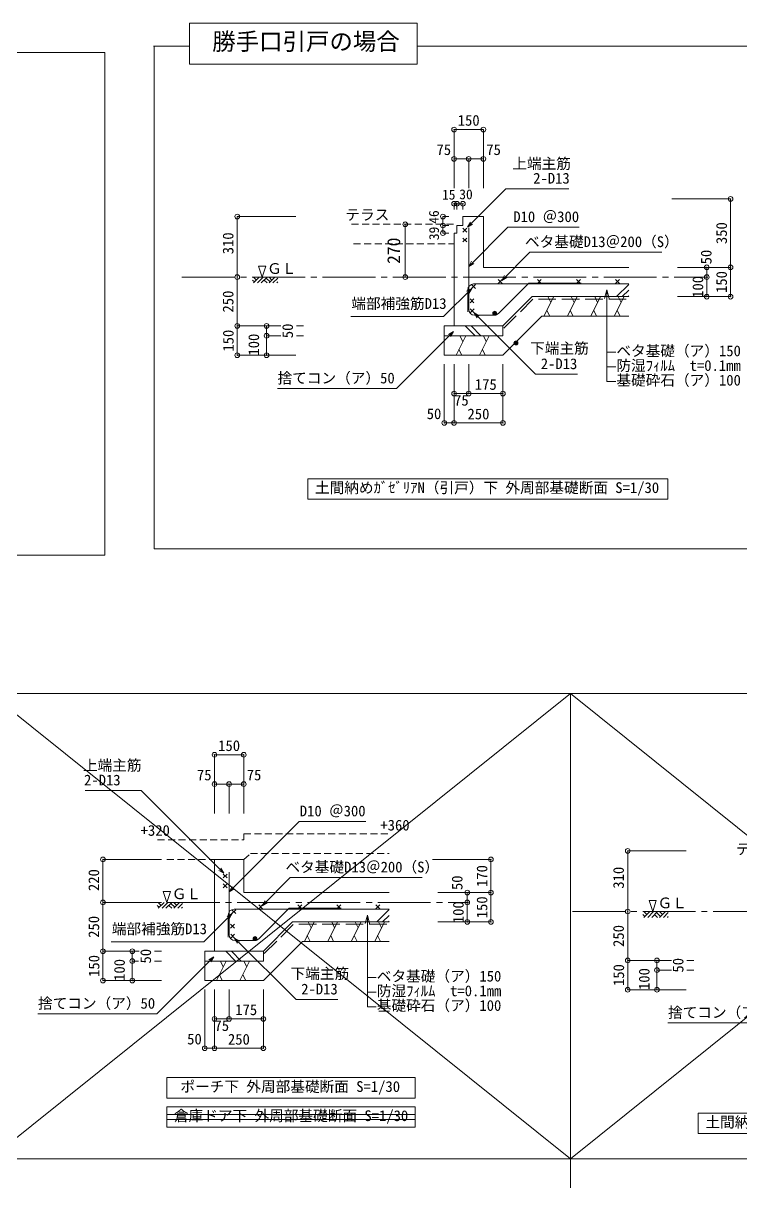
# Model space of a CAD drawing. Units: millimetres at full size, sheet at 1:30. Extents: x -300124 to 10487, y -22209 to 27542.
# Drawn here: x -2801 to 873, y 1642 to 7569 of the extents above; entities that cross this region are included whole.
import ezdxf
from ezdxf.enums import TextEntityAlignment as Align

# ---------------------------------------------------------------- set-up
doc = ezdxf.new("R2010")
doc.units = ezdxf.units.MM
doc.header["$LTSCALE"] = 30
doc.header["$PDMODE"] = 32
doc.header["$PDSIZE"] = 24
for name, pattern in [('CHAIN2', [12, 9, -1, 1, -1]), ('DASHED1', [1.8, 1.2, -0.6]), ('DASHED3', [4, 3, -1])]:
    doc.linetypes.add(name, pattern=pattern)
for name, color, linetype, lineweight in [('0-0_図面枠', 4, 'Continuous', 5), ('0-2_柱', 4, 'Continuous', 5), ('F-F_図面枠（共通）', 4, 'Continuous', 5)]:
    doc.layers.add(name, color=color, linetype=linetype, lineweight=lineweight)
doc.styles.add('ＭＳ ゴシック', font='')
doc.styles.get('ＭＳ ゴシック').set_extended_font_data('MS Gothic')

msp = doc.modelspace()

# ---------------------------------------------------------------- linework, layer by layer
at = {"layer": '0-0_図面枠', "color": 3, "lineweight": 20}
for p, q in [((-1950.31, 7360.06), (-1950.31, 7568.99)), ((-4380.82, 7419.39), (-2382.39, 7419.39)), ((-1950.31, 7451.81), (-2133.15, 7451.81)), ((-2131.16, 4880.07), (-2131.16, 7451.81)), ((-784.37, 7451.81), (1092.74, 7451.81)), ((1092.74, 4880.07), (-2131.16, 4880.07))]:
    msp.add_line(p, q, dxfattribs=at)
at = {"layer": '0-0_図面枠'}
for p, q in [((-595.31, 7025), (-595.31, 6875)), ((-595.31, 7025), (-445.31, 7025)), ((-445.31, 7025), (-445.31, 6875)), ((-595.31, 6875), (-595.31, 6725)), ((-595.31, 6875), (-520.31, 6875)), ((-520.31, 6875), (-520.31, 6725)), ((-520.31, 6875), (-445.31, 6875)), ((-445.31, 6875), (-445.31, 6725)), ((-526.72, 6525.56), (-330.5, 6721.78)), ((-7.84, 6721.78), (-330.5, 6721.78)), ((-595.31, 6645.33), (-580.31, 6645.33)), ((-595.31, 6645.33), (-595.31, 6616.08)), ((-580.31, 6645.33), (-580.31, 6616.08)), ((-580.31, 6645.33), (-550.31, 6645.33)), ((-550.31, 6645.33), (-550.31, 6616.08)), ((819.9, 6670), (519.9, 6670)), ((819.9, 6320), (819.9, 6670)), ((-1705.31, 6580), (-1405.31, 6580)), ((-1705.31, 6270), (-1705.31, 6580)), ((-652.63, 6580), (-652.63, 6534)), ((-652.63, 6580), (-622.91, 6580)), ((-550.31, 6580), (-445.31, 6580)), ((-445.31, 6320), (-445.31, 6580)), ((-845.46, 6540), (-845.46, 6270)), ((-652.63, 6534), (-622.91, 6534)), ((-652.63, 6534), (-652.63, 6495)), ((-580.31, 6495), (-580.31, 6534)), ((-530.31, 6520), (-550.31, 6500)), ((-530.31, 6500), (-550.31, 6520)), ((-520.31, 6105), (-520.31, 6521.52)), ((-320.05, 6525.01), (45.45, 6525.01)), ((-652.63, 6495), (-622.91, 6495)), ((-595.31, 6475), (-595.31, 6495)), ((-595.31, 6020), (-595.31, 6495)), ((-595.31, 6495), (-580.31, 6495)), ((-530.31, 6450), (-550.31, 6470)), ((-530.31, 6470), (-550.31, 6450)), ((-520.31, 6324.75), (-505.31, 6350.73)), ((-351.54, 6252.74), (-207.15, 6397.14)), ((-207.15, 6397.14), (468.54, 6397.14)), ((-1595.97, 6326), (-1558.64, 6326)), ((-1577.3, 6270), (-1595.97, 6326)), ((-1577.3, 6270), (-1558.64, 6326)), ((298.69, 6320), (-445.31, 6320)), ((819.9, 6320), (548.54, 6320)), ((698.54, 6270), (698.54, 6320)), ((819.9, 6170), (819.9, 6320)), ((-1705.31, 6020), (-1705.31, 6270)), ((-1617.3, 6245), (-1627.3, 6255)), ((-1622.3, 6240), (-1592.3, 6270)), ((-1607.3, 6255), (-1622.3, 6270)), ((-1602.3, 6240), (-1572.3, 6270)), ((-1582.3, 6240), (-1552.3, 6270)), ((-1552.3, 6240), (-1567.3, 6255)), ((-1537.3, 6245), (-1557.3, 6265)), ((-1542.3, 6240), (-1512.3, 6270)), ((-1527.3, 6255), (-1542.3, 6270)), ((-1522.3, 6240), (-1497.3, 6265)), ((-1502.3, 6240), (-1497.3, 6245)), ((-486.07, 6212.5), (-506.07, 6232.5)), ((-486.07, 6232.5), (-506.07, 6212.5)), ((-495.12, 6235), (-395.31, 6235)), ((-395.31, 6235), (298.69, 6235)), ((-368.88, 6237.59), (-348.88, 6257.59)), ((-368.88, 6257.59), (-348.88, 6237.59)), ((-351.54, 6252.74), (-336.54, 6278.72)), ((-325.56, 6267.74), (-351.54, 6252.74)), ((-168.88, 6237.59), (-148.88, 6257.59)), ((-168.88, 6257.59), (-148.88, 6237.59)), ((31.12, 6237.59), (51.12, 6257.59)), ((31.12, 6257.59), (51.12, 6237.59)), ((231.12, 6237.59), (251.12, 6257.59)), ((231.12, 6257.59), (251.12, 6237.59)), ((235.76, 6170), (298.69, 6232.93)), ((698.54, 6170), (698.54, 6270)), ((-505.09, 6212.48), (-649.48, 6068.09)), ((-525.12, 6205), (-525.12, 6092.24)), ((-345.31, 6020), (-195.31, 6170)), ((-195.31, 6170), (298.69, 6170)), ((-135.31, 6070), (-85.31, 6170)), ((-100.31, 6140), (-115.31, 6170)), ((-15.31, 6070), (34.69, 6170)), ((19.69, 6140), (4.69, 6170)), ((104.69, 6070), (154.69, 6170)), ((139.69, 6140), (124.69, 6170)), ((187.18, 6204.78), (187.18, 5736.28)), ((224.69, 6070), (274.69, 6170)), ((259.69, 6140), (244.69, 6170)), ((265.46, 6170), (298.69, 6203.23)), ((295.16, 6170), (298.69, 6173.53)), ((819.9, 6170), (548.54, 6170)), ((-493.43, 6138.84), (-513.43, 6158.84)), ((-493.43, 6158.84), (-513.43, 6138.84)), ((-512.44, 6107.17), (-492.44, 6087.17)), ((-512.44, 6087.17), (-492.44, 6107.17)), ((-649.48, 6068.09), (-1123.77, 6068.09)), ((-492.27, 6087.47), (-466.29, 6072.47)), ((-477.27, 6061.49), (-492.27, 6087.47)), ((-492.27, 6087.47), (-177.61, 5772.81)), ((-389.26, 6075), (-490.31, 6075)), ((-145.31, 6070), (298.69, 6070)), ((-105.31, 6070), (-120.31, 6100)), ((14.69, 6070), (-0.31, 6100)), ((134.69, 6070), (119.69, 6100)), ((254.69, 6070), (239.69, 6100)), ((-1705.31, 6020), (-1555.31, 6020)), ((-1705.31, 5870), (-1705.31, 6020)), ((-1555.31, 5970), (-1555.31, 6020)), ((-1555.31, 6020), (-1481.4, 6020)), ((-1401.9, 6020), (-1366.08, 6020)), ((-598.28, 5991.92), (-890.34, 5699.86)), ((-537.97, 6020), (-487.97, 5970)), ((-508.27, 6020), (-458.27, 5970)), ((-345.31, 6020), (-345.31, 5970)), ((-1555.31, 5870), (-1555.31, 5970)), ((-1555.31, 5970), (-1481.4, 5970)), ((-1401.9, 5970), (-1366.08, 5970)), ((-585.31, 5870), (-535.31, 5970)), ((-550.31, 5940), (-565.31, 5970)), ((-465.31, 5870), (-415.31, 5970)), ((-430.31, 5940), (-445.31, 5970)), ((-1705.31, 5870), (-1555.31, 5870)), ((-1555.31, 5870), (-1405.31, 5870)), ((-555.31, 5870), (-570.31, 5900)), ((-435.31, 5870), (-450.31, 5900)), ((187.18, 5886.28), (232.68, 5886.28)), ((-645.31, 5524), (-645.31, 5824)), ((-595.31, 5674), (-595.31, 5824)), ((-520.31, 5674), (-520.31, 5824)), ((-345.31, 5674), (-345.31, 5824)), ((187.18, 5811.28), (232.68, 5811.28)), ((-177.61, 5772.81), (36.12, 5772.81)), ((-890.34, 5699.86), (-1499.01, 5699.86)), ((187.18, 5736.28), (232.68, 5736.28)), ((-595.31, 5524), (-595.31, 5674)), ((-595.31, 5524), (-595.31, 5674)), ((-520.31, 5674), (-595.31, 5674)), ((-520.31, 5674), (-345.31, 5674)), ((-345.31, 5524), (-345.31, 5674)), ((-595.31, 5524), (-645.31, 5524)), ((-595.31, 5524), (-345.31, 5524)), ((-1344.5, 5238.96), (-1344.5, 5133.96)), ((498.83, 5238.96), (-1344.5, 5238.96)), ((498.83, 5133.96), (498.83, 5238.96)), ((-1344.5, 5133.96), (498.83, 5133.96)), ((-1821.65, 3826.34), (-1821.65, 3676.34)), ((-1821.65, 3826.34), (-1671.65, 3826.34)), ((-1671.65, 3826.34), (-1671.65, 3676.34)), ((-1821.65, 3676.34), (-1821.65, 3526.34)), ((-1821.65, 3676.34), (-1746.65, 3676.34)), ((-1746.65, 3676.34), (-1746.65, 3526.34)), ((-1746.65, 3676.34), (-1671.65, 3676.34)), ((-1671.65, 3676.34), (-1671.65, 3526.34)), ((-2484.25, 3643.45), (-2196.92, 3643.45)), ((-1773.6, 3220.13), (-2196.92, 3643.45)), ((-1746.65, 3126.09), (-1387.63, 3485.11)), ((-1387.63, 3485.11), (-1047.54, 3485.11)), ((293.47, 3334.84), (593.47, 3334.84)), ((293.47, 3024.84), (293.47, 3334.84)), ((-2392.65, 3291.34), (-2092.65, 3291.34)), ((-2392.65, 3071.34), (-2392.65, 3291.34)), ((-1821.65, 2821.34), (-1821.65, 3291.34)), ((-1821.65, 3291.34), (-1671.65, 3291.34)), ((-1671.65, 3121.34), (-1671.65, 3291.34)), ((-406.45, 3291.34), (-706.45, 3291.34)), ((-406.45, 3121.34), (-406.45, 3291.34)), ((-1756.65, 3216.34), (-1776.65, 3196.34)), ((-1756.65, 3196.34), (-1776.65, 3216.34)), ((-1746.65, 2906.34), (-1746.65, 3226.34)), ((-1756.65, 3146.34), (-1776.65, 3166.34)), ((-1756.65, 3166.34), (-1776.65, 3146.34)), ((-1746.65, 3126.09), (-1731.65, 3152.08)), ((-1577.89, 3054.08), (-1433.5, 3198.48)), ((-1433.5, 3198.48), (-757.81, 3198.48)), ((-2083.82, 3127.34), (-2046.48, 3127.34)), ((-2065.15, 3071.34), (-2083.82, 3127.34)), ((-2065.15, 3071.34), (-2046.48, 3127.34)), ((-1720.67, 3141.09), (-1746.65, 3126.09)), ((-927.65, 3121.34), (-1671.65, 3121.34)), ((-406.45, 3121.34), (-677.8, 3121.34)), ((-527.8, 3071.34), (-527.8, 3121.34)), ((-406.45, 2971.34), (-406.45, 3121.34)), ((-2392.65, 3071.34), (-2092.65, 3071.34)), ((-2392.65, 2821.34), (-2392.65, 3071.34)), ((-2105.15, 3046.34), (-2115.15, 3056.34)), ((-2110.15, 3041.34), (-2080.15, 3071.34)), ((-2095.15, 3056.34), (-2110.15, 3071.34)), ((-2090.15, 3041.34), (-2060.15, 3071.34)), ((-2070.15, 3041.34), (-2040.15, 3071.34)), ((-2040.15, 3041.34), (-2055.15, 3056.34)), ((-2025.15, 3046.34), (-2045.15, 3066.34)), ((-2030.15, 3041.34), (-2000.15, 3071.34)), ((-2015.15, 3056.34), (-2030.15, 3071.34)), ((-2010.15, 3041.34), (-1985.15, 3066.34)), ((-1990.15, 3041.34), (-1985.15, 3046.34)), ((-1712.42, 3013.84), (-1732.42, 3033.84)), ((-1712.42, 3033.84), (-1732.42, 3013.84)), ((-1721.46, 3036.34), (-1621.65, 3036.34)), ((-1621.65, 3036.34), (-927.65, 3036.34)), ((-1595.23, 3038.93), (-1575.23, 3058.93)), ((-1595.23, 3058.93), (-1575.23, 3038.93)), ((-1577.89, 3054.08), (-1562.89, 3080.07)), ((-1551.91, 3069.08), (-1577.89, 3054.08)), ((-1395.23, 3038.93), (-1375.23, 3058.93)), ((-1395.23, 3058.93), (-1375.23, 3038.93)), ((-1195.23, 3038.93), (-1175.23, 3058.93)), ((-1195.23, 3058.93), (-1175.23, 3038.93)), ((-995.23, 3038.93), (-975.23, 3058.93)), ((-995.23, 3058.93), (-975.23, 3038.93)), ((-990.58, 2971.34), (-927.65, 3034.27)), ((-527.8, 2971.34), (-527.8, 3071.34)), ((293.47, 2774.84), (293.47, 3024.84)), ((376.48, 2994.84), (406.48, 3024.84)), ((391.48, 3009.84), (376.48, 3024.84)), ((396.48, 2994.84), (426.48, 3024.84)), ((402.82, 3080.84), (440.15, 3080.84)), ((421.48, 3024.84), (402.82, 3080.84)), ((416.48, 2994.84), (446.48, 3024.84)), ((421.48, 3024.84), (440.15, 3080.84)), ((456.48, 2994.84), (486.48, 3024.84)), ((471.48, 3009.84), (456.48, 3024.84)), ((-1731.43, 3013.82), (-1875.82, 2869.43)), ((-1751.46, 3006.34), (-1751.46, 2893.58)), ((-1571.65, 2821.34), (-1421.65, 2971.34)), ((-1421.65, 2971.34), (-927.65, 2971.34)), ((-1361.65, 2871.34), (-1311.65, 2971.34)), ((-1326.65, 2941.34), (-1341.65, 2971.34)), ((-1241.65, 2871.34), (-1191.65, 2971.34)), ((-1206.65, 2941.34), (-1221.65, 2971.34)), ((-1121.65, 2871.34), (-1071.65, 2971.34)), ((-1086.65, 2941.34), (-1101.65, 2971.34)), ((-1039.16, 3006.12), (-1039.16, 2537.62)), ((-1001.65, 2871.34), (-951.65, 2971.34)), ((-966.65, 2941.34), (-981.65, 2971.34)), ((-960.88, 2971.34), (-927.65, 3004.57)), ((-931.19, 2971.34), (-927.65, 2974.87)), ((-406.45, 2971.34), (-677.8, 2971.34)), ((381.48, 2999.84), (371.48, 3009.84)), ((446.48, 2994.84), (431.48, 3009.84)), ((461.48, 2999.84), (441.48, 3019.84)), ((476.48, 2994.84), (501.48, 3019.84)), ((496.48, 2994.84), (501.48, 2999.84)), ((-1719.78, 2940.18), (-1739.78, 2960.18)), ((-1719.78, 2960.18), (-1739.78, 2940.18)), ((-1738.79, 2908.51), (-1718.79, 2888.51)), ((-1738.79, 2888.51), (-1718.79, 2908.51)), ((-1875.82, 2869.43), (-2350.12, 2869.43)), ((-1718.62, 2888.81), (-1692.64, 2873.81)), ((-1703.62, 2862.83), (-1718.62, 2888.81)), ((-1718.62, 2888.81), (-1403.95, 2574.15)), ((-1613.75, 2876.34), (-1716.65, 2876.34)), ((-1371.65, 2871.34), (-927.65, 2871.34)), ((-1331.65, 2871.34), (-1346.65, 2901.34)), ((-1211.65, 2871.34), (-1226.65, 2901.34)), ((-1091.65, 2871.34), (-1106.65, 2901.34)), ((-971.65, 2871.34), (-986.65, 2901.34)), ((-2392.65, 2821.34), (-2242.65, 2821.34)), ((-2392.65, 2671.34), (-2392.65, 2821.34)), ((-2242.65, 2771.34), (-2242.65, 2821.34)), ((-2242.65, 2821.34), (-2206.96, 2821.34)), ((-2128.48, 2821.34), (-2092.65, 2821.34)), ((-1824.63, 2793.26), (-2116.68, 2501.2)), ((-1764.32, 2821.34), (-1714.32, 2771.34)), ((-1734.62, 2821.34), (-1684.62, 2771.34)), ((-1571.65, 2821.34), (-1571.65, 2771.34)), ((-2242.65, 2671.34), (-2242.65, 2771.34)), ((-2242.65, 2771.34), (-2210.98, 2771.34)), ((-2128.48, 2771.34), (-2092.65, 2771.34)), ((-1811.65, 2671.34), (-1761.65, 2771.34)), ((-1776.65, 2741.34), (-1791.65, 2771.34)), ((-1691.65, 2671.34), (-1641.65, 2771.34)), ((-1656.65, 2741.34), (-1671.65, 2771.34)), ((293.47, 2774.84), (443.47, 2774.84)), ((293.47, 2624.84), (293.47, 2774.84)), ((443.47, 2724.84), (443.47, 2774.84)), ((443.47, 2774.84), (517.39, 2774.84)), ((596.88, 2774.84), (632.71, 2774.84)), ((-2392.65, 2671.34), (-2242.65, 2671.34)), ((-2242.65, 2671.34), (-2092.65, 2671.34)), ((-1781.65, 2671.34), (-1796.65, 2701.34)), ((-1661.65, 2671.34), (-1676.65, 2701.34)), ((-1039.16, 2687.62), (-993.66, 2687.62)), ((443.47, 2624.84), (443.47, 2724.84)), ((443.47, 2724.84), (517.39, 2724.84)), ((596.88, 2724.84), (632.71, 2724.84)), ((-1871.65, 2325.34), (-1871.65, 2625.34)), ((-1821.65, 2475.34), (-1821.65, 2625.34)), ((-1746.65, 2475.34), (-1746.65, 2625.34)), ((-1571.65, 2475.34), (-1571.65, 2625.34)), ((-1039.16, 2612.62), (-993.66, 2612.62)), ((293.47, 2624.84), (443.47, 2624.84)), ((443.47, 2624.84), (593.47, 2624.84)), ((-1403.95, 2574.15), (-1190.23, 2574.15)), ((-2116.68, 2501.2), (-2725.36, 2501.2)), ((-1039.16, 2537.62), (-993.66, 2537.62)), ((-1821.65, 2325.34), (-1821.65, 2475.34)), ((-1821.65, 2325.34), (-1821.65, 2475.34)), ((-1746.65, 2475.34), (-1821.65, 2475.34)), ((-1746.65, 2475.34), (-1571.65, 2475.34)), ((-1571.65, 2325.34), (-1571.65, 2475.34)), ((1108.45, 2454.7), (499.78, 2454.7)), ((-1821.65, 2325.34), (-1871.65, 2325.34)), ((-1821.65, 2325.34), (-1571.65, 2325.34)), ((-2066.39, 2175.34), (-2066.39, 2070.34)), ((-794.74, 2175.34), (-2066.39, 2175.34)), ((-794.74, 2070.34), (-794.74, 2175.34)), ((-2066.39, 2070.34), (-794.74, 2070.34)), ((-2066.39, 2026.34), (-2066.39, 1921.34)), ((-794.74, 2026.34), (-2066.39, 2026.34)), ((-794.74, 1921.34), (-794.74, 2026.34)), ((654.28, 1993.8), (654.28, 1888.8)), ((2313.02, 1993.8), (654.28, 1993.8)), ((-2066.39, 1921.34), (-794.74, 1921.34)), ((654.28, 1888.8), (2313.02, 1888.8))]:
    msp.add_line(p, q, dxfattribs=at)
at = {"layer": '0-0_図面枠', "linetype": 'DASHED1'}
for p, q in [((-1120.21, 6540), (-595.31, 6540)), ((-1109.67, 6440), (-595.31, 6440)), ((-2113.36, 3391.34), (-1671.65, 3391.34)), ((-2065.15, 3291.34), (-1821.65, 3291.34))]:
    msp.add_line(p, q, dxfattribs=at)
at = {"layer": '0-0_図面枠', "linetype": 'CHAIN2'}
for p, q in [((-1988.27, 6270), (704.63, 6270)), ((-2065.15, 3071.34), (-521.71, 3071.34)), ((10.52, 3024.84), (2703.42, 3024.84))]:
    msp.add_line(p, q, dxfattribs=at)
at = {"layer": '0-0_図面枠', "linetype": 'DASHED3'}
for p, q in [((-340.34, 6008), (-190.34, 6158)), ((286.27, 6158), (-190.34, 6158)), ((-1566.68, 2809.34), (-1416.68, 2959.34)), ((-940.08, 2959.34), (-1416.68, 2959.34))]:
    msp.add_line(p, q, dxfattribs=at)
at = {"layer": '0-0_図面枠', "color": 3, "lineweight": 20}
for points in [[(-1950.31, 7568.99), (-784.37, 7568.99), (-784.37, 7360.06), (-1950.31, 7360.06)], [(-2382.39, 7419.39), (-2382.39, 4847.66), (-5606.29, 4847.66), (-5606.29, 7419.39)]]:
    msp.add_lwpolyline(points, dxfattribs=at)
at = {"layer": '0-0_図面枠'}
for points in [[(-580.31, 6534), (-550.31, 6534), (-550.31, 6580)], [(-500.74, 6540.56), (-526.72, 6525.56), (-511.72, 6551.54)], [(-494.32, 6339.75), (-520.31, 6324.75), (-320.05, 6525.01)], [(-368.05, 6083.79), (-357.74, 6094.1), (-211.96, 6239.87), (54.61, 6239.87)], [(-531.07, 6197.48), (-505.09, 6212.48), (-520.09, 6186.5)], [(175.53, 6161.32), (187.18, 6204.78), (198.83, 6161.32)], [(-145.31, 6070), (-345.31, 5870), (-645.31, 5870)], [(-645.31, 5970), (-645.31, 6020), (-345.31, 6020)], [(-624.26, 5976.92), (-598.28, 5991.92), (-613.28, 5965.94)], [(-645.31, 5870), (-645.31, 5970), (-345.31, 5970)], [(-1799.58, 3235.13), (-1773.6, 3220.13), (-1788.6, 3246.11)], [(-1595.37, 2885.13), (-1585.06, 2895.44), (-1439.28, 3041.21), (-1172.71, 3041.21)], [(-1757.41, 2998.82), (-1731.43, 3013.82), (-1746.43, 2987.84)], [(-1050.81, 2962.66), (-1039.16, 3006.12), (-1027.52, 2962.66)], [(-1371.65, 2871.34), (-1571.65, 2671.34), (-1871.65, 2671.34)], [(-1871.65, 2771.34), (-1871.65, 2821.34), (-1571.65, 2821.34)], [(-1850.61, 2778.26), (-1824.63, 2793.26), (-1839.63, 2767.28)], [(-1871.65, 2671.34), (-1871.65, 2771.34), (-1571.65, 2771.34)]]:
    msp.add_lwpolyline(points, dxfattribs=at)
at = {"layer": '0-0_図面枠', "linetype": 'DASHED1'}
for points in [[(-1671.65, 3391.34), (-1671.65, 3421.34), (-927.65, 3421.34)], [(-1671.65, 3291.34), (-1637.68, 3321.34), (-927.65, 3321.34)]]:
    msp.add_lwpolyline(points, dxfattribs=at)
at = {"layer": '0-0_図面枠'}
for centre, radius in [((-386.84, 6085), 10), ((-386.84, 6085), 8), ((-386.84, 6085), 6), ((-386.84, 6085), 4), ((-386.84, 6085), 2), ((-278.5, 5932.73), 10), ((-278.5, 5932.73), 8), ((-278.5, 5932.73), 6), ((-278.5, 5932.73), 4), ((-278.5, 5932.73), 2), ((-1614.15, 2886.34), 10), ((-1614.15, 2886.34), 8), ((-1614.15, 2886.34), 6), ((-1614.15, 2886.34), 4), ((-1614.15, 2886.34), 2)]:
    msp.add_circle(centre, radius, dxfattribs=at)
for centre, start, end in [((-495.12, 6205), 90, 180), ((-490.31, 6105), 180, 270), ((-389.26, 6105), 270, 315), ((-1721.46, 3006.34), 90, 180), ((-1716.65, 2906.34), 180, 270), ((-1616.58, 2906.34), 270, 315)]:
    msp.add_arc(centre, 30, start, end, dxfattribs=at)
for p in [(-595.31, 7025), (-445.31, 7025), (-595.31, 6875), (-520.31, 6875), (-445.31, 6875), (-595.31, 6645.33), (-580.31, 6645.33), (-550.31, 6645.33), (819.9, 6670), (-1705.31, 6580), (-652.63, 6580), (-845.46, 6540), (-652.63, 6534), (-652.63, 6495), (698.54, 6320), (819.9, 6320), (-1705.31, 6270), (-845.46, 6270), (698.54, 6270), (698.54, 6270), (698.54, 6170), (819.9, 6170), (-1705.31, 6020), (-1555.31, 6020), (-1555.31, 5970), (-1705.31, 5870), (-1555.31, 5870), (-595.31, 5674), (-520.31, 5674), (-345.31, 5674), (-645.31, 5524), (-595.31, 5524), (-345.31, 5524), (-1821.65, 3826.34), (-1671.65, 3826.34), (-1821.65, 3676.34), (-1746.65, 3676.34), (-1671.65, 3676.34), (293.47, 3334.84), (-2392.65, 3291.34), (-406.45, 3291.34), (-2392.65, 3071.34), (-527.8, 3121.34), (-527.8, 3071.34), (-527.8, 3071.34), (-406.45, 3121.34), (293.47, 3024.84), (-527.8, 2971.34), (-406.45, 2971.34), (-2392.65, 2821.34), (-2242.65, 2821.34), (293.47, 2774.84), (443.47, 2774.84), (-2242.65, 2771.34), (443.47, 2724.84), (-2392.65, 2671.34), (-2242.65, 2671.34), (293.47, 2624.84), (443.47, 2624.84), (-1821.65, 2475.34), (-1746.65, 2475.34), (-1571.65, 2475.34), (-1871.65, 2325.34), (-1821.65, 2325.34), (-1571.65, 2325.34)]:
    msp.add_point(p, dxfattribs=at)
at = {"layer": '0-2_柱'}
for p, q in [((-794.74, 1986.34), (-2066.39, 1986.34)), ((-794.74, 1961.34), (-2066.39, 1961.34))]:
    msp.add_line(p, q, dxfattribs=at)
at = {"layer": 'F-F_図面枠（共通）'}
for p, q in [((-5940, 4140), (5940, 4140)), ((-2970, 1759.12), (0, 4140)), ((-2970, 4140), (0, 1759.12)), ((0, 4140), (2970, 1759.12)), ((0, 1759.12), (2970, 4140)), ((0, 4140), (0, -3720)), ((-5940, 1759.12), (5940, 1759.12))]:
    msp.add_line(p, q, dxfattribs=at)

# ---------------------------------------------------------------- texts
at = {"layer": '0-0_図面枠', "color": 3, "style": 'ＭＳ ゴシック'}
msp.add_text('勝手口引戸の場合', height=87.98, dxfattribs=at).set_placement((-1833.24, 7404.98), align=Align.BOTTOM_LEFT)
at = {"layer": '0-0_図面枠', "style": 'ＭＳ ゴシック'}
for s, height, p in [('150', 54.99, (-576.56, 7028)), ('75', 54.99, (-685.31, 6878)), ('75', 54.99, (-430.31, 6878)), ('上端主筋', 54.99, (-296.94, 6807.08)), ('2-D13', 54.99, (-190.1, 6731.78)), ('15', 50.59, (-656.98, 6651.39)), ('30', 50.59, (-568.6, 6653.18)), ('テラス', 54.99, (-1151.57, 6545.17)), ('D10 ＠300', 54.99, (-292.05, 6535.01)), ('ベタ基礎D13＠200（S）', 54.99, (-232.2, 6407.14)), ('ＧＬ', 54.99, (-1552.3, 6270)), ('端部補強筋D13', 54.99, (-1120.97, 6090.93)), ('下端主筋', 54.99, (-205.98, 5862.4)), ('ベタ基礎（ア）150', 54.99, (235.68, 5848.78)), ('2-D13', 54.99, (-151.38, 5782.81)), ('防湿ﾌｨﾙﾑ\u3000t=0.1mm', 54.99, (235.68, 5773.78)), ('捨てコン（ア）50', 54.99, (-1499.01, 5709.86)), ('基礎砕石（ア）100', 54.99, (235.68, 5698.78)), ('175', 54.99, (-489.06, 5677)), ('75', 54.99, (-595.31, 5596)), ('50', 54.99, (-735.31, 5527)), ('250', 54.99, (-526.56, 5526)), ('土間納めｶﾞｾﾞﾘｱN（引戸）下 外周部基礎断面 S=1/30', 54.99, (-1307.3, 5148.96)), ('150', 54.99, (-1802.9, 3829.34)), ('上端主筋', 54.99, (-2495.15, 3728.75)), ('75', 54.99, (-1911.65, 3679.34)), ('75', 54.99, (-1656.65, 3679.34)), ('2-D13', 54.99, (-2489.49, 3653.45)), ('D10 ＠300', 54.99, (-1385.04, 3495.11)), ('+320', 54.99, (-2199.67, 3395.71)), ('+360', 54.99, (-972.45, 3422.68)), ('テラス', 54.99, (847.21, 3300.01)), ('ベタ基礎D13＠200（S）', 54.99, (-1458.54, 3208.48)), ('ＧＬ', 54.99, (-2040.15, 3071.34)), ('ＧＬ', 54.99, (446.48, 3024.84)), ('端部補強筋D13', 54.99, (-2347.31, 2892.27)), ('下端主筋', 54.99, (-1432.32, 2663.74)), ('ベタ基礎（ア）150', 54.99, (-990.66, 2650.12)), ('2-D13', 54.99, (-1377.73, 2584.15)), ('防湿ﾌｨﾙﾑ\u3000t=0.1mm', 54.99, (-990.66, 2575.12)), ('捨てコン（ア）50', 54.99, (-2725.36, 2511.2)), ('基礎砕石（ア）100', 54.99, (-990.66, 2500.12)), ('175', 54.99, (-1715.4, 2478.34)), ('捨てコン（ア）50', 54.99, (499.78, 2464.7)), ('75', 54.99, (-1821.65, 2397.34)), ('50', 54.99, (-1961.65, 2328.34)), ('250', 54.99, (-1752.9, 2327.34)), ('ポーチ下 外周部基礎断面 S=1/30', 54.99, (-1995.95, 2085.34)), ('倉庫ドア下 外周部基礎断面 S=1/30', 54.99, (-2029.19, 1936.34)), ('土間納め勝手口ﾄﾞｱ下 外周部基礎断面 S=1/30', 54.99, (691.48, 1903.8))]:
    msp.add_text(s, height=height, dxfattribs=at).set_placement(p, align=Align.BOTTOM_LEFT)
for s, height, p in [('46', 50.59, (-658.17, 6543.01)), ('39', 50.59, (-657.5, 6458.98)), ('350', 54.99, (817.9, 6438.75)), ('310', 54.99, (-1708.31, 6386.65)), ('270', 65.98, (-851.46, 6337.5)), ('50', 54.99, (739.15, 6335.13)), ('150', 54.99, (817.9, 6188.75)), ('100', 54.99, (696.54, 6163.75)), ('250', 54.99, (-1708.31, 6088.75)), ('150', 54.99, (-1707.31, 5888.75)), ('50', 54.99, (-1403.52, 5957.5)), ('100', 54.99, (-1576.96, 5868.39)), ('220', 54.99, (-2395.65, 3129.32)), ('50', 54.99, (-535.66, 3134.42)), ('170', 54.99, (-408.45, 3150.09)), ('310', 54.99, (290.47, 3141.49)), ('150', 54.99, (-408.45, 2990.09)), ('100', 54.99, (-529.8, 2965.09)), ('250', 54.99, (-2395.65, 2890.09)), ('250', 54.99, (290.47, 2843.59)), ('150', 54.99, (-2394.65, 2690.09)), ('50', 54.99, (-2130.09, 2758.84)), ('100', 54.99, (-2264.3, 2669.73)), ('150', 54.99, (291.47, 2643.59)), ('100', 54.99, (421.83, 2623.23)), ('50', 54.99, (595.27, 2712.34))]:
    msp.add_text(s, height=height, rotation=90, dxfattribs=at).set_placement(p, align=Align.BOTTOM_LEFT)

doc.saveas('drawing.dxf')
